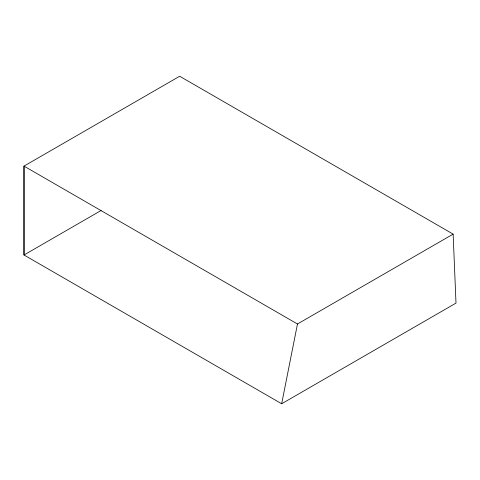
<?xml version="1.0" encoding="UTF-8"?>
<svg xmlns="http://www.w3.org/2000/svg" width="480" height="480" viewBox="0 0 480 480"><rect width="100%" height="100%" fill="white"/><g stroke="black" fill="none" stroke-linecap="round" stroke-linejoin="round"><path stroke-width="0.72" d="M281.658 403.758L297.474 324L453.138 234.126L456 303.102L281.658 403.758L24.006 255L24 166.116L179.67 76.242L453.138 234.126M101.13 210.474L24 255.006L24 166.116L297.474 324"/></g></svg>
